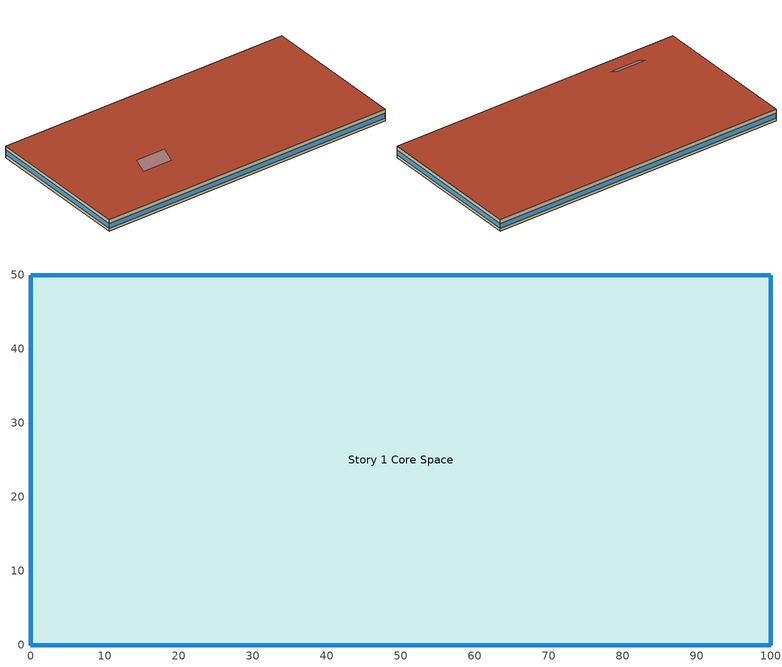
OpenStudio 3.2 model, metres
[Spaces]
Story 1 Core Space
 floor ground: 0,0 0,50 100,50 100,0 z0
 wall outside: 0,50 0,0 100,0 100,50 0,50 z0:4
 window: 100,0.03 100,49.97 / 0.03,0 99.97,0 / 99.97,50 0.03,50 / 0,49.97 0,0.03 z1:2.6
 roof outside: 100,0 100,50 0,50 0,0 z4
shading: 20,10,8 30,10,8 30,13.46,10 20,13.46,10
[Building]
Building 1: Space Type=Baseline Model Space Type; Default Construction Set=ASHRAE_189.1-2009_ClimateZone 4-5 (mdoff)_ConstSet
[SizingPeriod:DesignDay] Barometric Pressure {Pa}=98934; Sky Clearness=0; Rain Indicator=0; Snow Indicator=0; Day of Month=21; Daylight Saving Time Indicator=0; Humidity Indicating Type=Wetbulb; Dry-Bulb Temperature Range Modifier Type=DefaultMultipliers
Name | Maximum Dry-Bulb Temperature {C} | Daily Dry-Bulb Temperature Range {deltaC} | Humidity Indicating Conditions at Maximum Dry-Bulb | Wind Speed {m/s} | Wind Direction {deg} | Month | Day Type | Solar Model Indicator | ASHRAE Taub | ASHRAE Taud
Chicago Ohare Intl Ap Ann Htg 99.6% Condns DB | -20 | 0 | -20 | 4.9 | 270 | 1 | WinterDesignDay | ASHRAEClearSky
Chicago Ohare Intl Ap Ann Clg .4% Condns DB=>MWB | 33.3 | 10.5 | 23.7 | 5.2 | 230 | 7 | SummerDesignDay | ASHRAETau | 0.455 | 2.05
[DefaultConstructionSet]
ASHRAE_189.1-2009_ClimateZone 4-5 (mdoff)_ConstSet: Default Exterior Surface Constructions=ASHRAE_189.1-2009_ClimateZone 4-5 (mdoff)_Exterior_DefSurfCons; Default Interior Surface Constructions=000_Interior_DefSurfCons; Default Ground Contact Surface Constructions=000_Ground_DefSurfCons; Default Exterior SubSurface Constructions=ASHRAE_189.1-2009_ClimateZone 4-5 (mdoff)_Exterior_DefSubCons; Default Interior SubSurface Constructions=000_Interior_DefSubCons; Interior Partition Construction=000_Interior Partition
[DefaultSurfaceConstructions]
Name | Floor Construction | Wall Construction | Roof Ceiling Construction
ASHRAE_189.1-2009_ClimateZone 4-5 (mdoff)_Exterior_DefSurfCons | 000_ExtSlabCarpet_4in_ClimateZone 1-8 | ASHRAE_189.1-2009_ExtWall_SteelFrame_ClimateZone 4-8 | ASHRAE_189.1-2009_ExtRoof_IEAD_ClimateZone 2-5
000_Interior_DefSurfCons | 000_Interior Floor | 000_Interior Wall | 000_Interior Ceiling
000_Ground_DefSurfCons | 000_ExtSlabCarpet_4in_ClimateZone 1-8 | 000_ExtSlabCarpet_4in_ClimateZone 1-8 | 000_ExtSlabCarpet_4in_ClimateZone 1-8
[DefaultSubSurfaceConstructions] Glass Door Construction=000_Exterior Window; Skylight Construction=000_Exterior Window; Tubular Daylight Dome Construction=000_Interior Window; Tubular Daylight Diffuser Construction=000_Interior Window
Name | Fixed Window Construction | Operable Window Construction | Door Construction
ASHRAE_189.1-2009_ClimateZone 4-5 (mdoff)_Exterior_DefSubCons | ASHRAE_189.1-2009_ExtWindow_ClimateZone 4-5 | ASHRAE_189.1-2009_ExtWindow_ClimateZone 4-5 | 000_Exterior Door
000_Interior_DefSubCons | 000_Interior Window | 000_Interior Window | 000_Interior Door
[Construction]
000_Interior Partition; 000_Interior Door: 000_G05 25mm wood
000_ExtSlabCarpet_4in_ClimateZone 1-8: MAT-CC05 4 HW CONCRETE, CP02 CARPET PAD
ASHRAE_189.1-2009_ExtWall_SteelFrame_ClimateZone 4-8: MAT-SHEATH, Wall Insulation [39], 1/2IN Gypsum
ASHRAE_189.1-2009_ExtRoof_IEAD_ClimateZone 2-5: Roof Membrane, Roof Insulation [21], Metal Decking
000_Interior Floor: 000_F16 Acoustic tile, 000_F05 Ceiling air space resistance, 000_M11 100mm lightweight concrete
000_Interior Wall: 000_G01a 19mm gypsum board, 000_F04 Wall air space resistance, 000_G01a 19mm gypsum board
000_Interior Ceiling: 000_M11 100mm lightweight concrete, 000_F05 Ceiling air space resistance, 000_F16 Acoustic tile
ASHRAE_189.1-2009_ExtWindow_ClimateZone 4-5: Theoretical Glass [207]
000_Exterior Door: 000_F08 Metal surface, 000_I01 25mm insulation board
000_Exterior Window: 000_Clear 3mm, 000_Air 13mm, 000_Clear 3mm
000_Interior Window: 000_Clear 3mm
[Material]
Name | Roughness | Thickness {m} | Conductivity {W/m-K} | Density {kg/m3} | Specific Heat {J/kg-K} | Thermal Absorptance | Solar Absorptance | Visible Absorptance
000_G05 25mm wood | MediumSmooth | 0.0254 | 0.15 | 608 | 1630
MAT-CC05 4 HW CONCRETE | Rough | 0.1016 | 1.311 | 2240 | 836.8 | 0.9 | 0.7 | 0.7
Wall Insulation [39] | MediumRough | 0.1184 | 0.045 | 265 | 836.8 | 0.9 | 0.7 | 0.7
1/2IN Gypsum | Smooth | 0.0127 | 0.16 | 784.9 | 830 | 0.9 | 0.92 | 0.92
Roof Membrane | VeryRough | 0.0095 | 0.16 | 1121.29 | 1460 | 0.9 | 0.7 | 0.7
Roof Insulation [21] | MediumRough | 0.2105 | 0.049 | 265 | 836.8 | 0.9 | 0.7 | 0.7
Metal Decking | MediumSmooth | 0.0015 | 45.006 | 7680 | 418.4 | 0.9 | 0.7 | 0.3
000_F16 Acoustic tile | MediumSmooth | 0.0191 | 0.06 | 368 | 590
000_M11 100mm lightweight concrete | MediumRough | 0.1016 | 0.53 | 1280 | 840
000_G01a 19mm gypsum board | MediumSmooth | 0.019 | 0.16 | 800 | 1090
000_F08 Metal surface | Smooth | 0.0008 | 45.28 | 7824 | 500
000_I01 25mm insulation board | MediumRough | 0.0254 | 0.03 | 43 | 1210
[Material:NoMass] Thermal Absorptance=0.9; Solar Absorptance=0.7
Name | Roughness | Thermal Resistance | Visible Absorptance
CP02 CARPET PAD | VeryRough | 0.2165 | 0.8
MAT-SHEATH | Rough | 0.3626 | 0.7
[Material:AirGap]
Name | Thermal Resistance
000_F05 Ceiling air space resistance | 0.18
000_F04 Wall air space resistance | 0.15
[WindowMaterial:Glazing] Optical Data Type=SpectralAverage; Thickness=0.003; Infrared Transmittance at Normal Incidence=0
Name | Solar Transmittance at Normal Incidence | Front Side Solar Reflectance at Normal Incidence | Back Side Solar Reflectance at Normal Incidence | Visible Transmittance at Normal Incidence | Front Side Visible Reflectance at Normal Incidence | Back Side Visible Reflectance at Normal Incidence | Front Side Infrared Hemispherical Emissivity | Back Side Infrared Hemispherical Emissivity | Conductivity | Dirt Correction Factor for Solar and Visible Transmittance | Solar Diffusing
Theoretical Glass [207] | 0.3311 | 0.6189 | 0.6189 | 0.44 | 0.51 | 0.51 | 0.9 | 0.9 | 0.0133 | 1 | No
000_Clear 3mm | 0.837 | 0.075 | 0.075 | 0.898 | 0.081 | 0.081 | 0.84 | 0.84 | 0.9
[WindowMaterial:Gas]
000_Air 13mm: Gas Type=Air; Thickness=0.0127
[BuildingStory]
Story 1: Nominal Z Coordinate {m}=0; Nominal Floor to Floor Height {m}=4
[Space]
Story 1 Core Space: Building Story=Story 1; Thermal Zone=Story 1 Core Thermal Zone
[ThermalZone]
Story 1 Core Thermal Zone: Thermostat=Thermostat Setpoint Dual Setpoint 1; Use Ideal Air Loads=Yes
[Sizing:Zone]
Story 1 Core Thermal Zone: Zone Cooling Design Supply Air Temperature Input Method=SupplyAirTemperature; Zone Cooling Design Supply Air Temperature {C}=14; Zone Cooling Design Supply Air Temperature Difference {deltaC}=11.11; Zone Heating Design Supply Air Temperature Input Method=SupplyAirTemperature; Zone Heating Design Supply Air Temperature {C}=40; Zone Heating Design Supply Air Temperature Difference {deltaC}=11.11; Zone Cooling Design Supply Air Humidity Ratio {kg-H2O/kg-air}=0.0085; Zone Heating Design Supply Air Humidity Ratio {kg-H2O/kg-air}=0.008; Cooling Design Air Flow Method=DesignDay; Heating Design Air Flow Method=DesignDay; Account for Dedicated Outdoor Air System=No; Dedicated Outdoor Air System Control Strategy=NeutralSupplyAir; Dedicated Outdoor Air Low Setpoint Temperature for Design {C}=autosize; Dedicated Outdoor Air High Setpoint Temperature for Design {C}=autosize
[ThermostatSetpoint:DualSetpoint]
Thermostat Setpoint Dual Setpoint 1: Heating Setpoint Temperature Schedule=Heating Sch; Cooling Setpoint Temperature Schedule=Cooling Sch
[SpaceType]
Baseline Model Space Type: Default Schedule Set=Baseline Model Schedule Set; Design Specification Outdoor Air Object=Baseline Model OA
[DefaultScheduleSet]
Baseline Model Schedule Set: Number of People Schedule=Baseline Model People Lights and Equipment Schedule; People Activity Level Schedule=Baseline Model People Activity Schedule; Lighting Schedule=Baseline Model People Lights and Equipment Schedule; Electric Equipment Schedule=Baseline Model People Lights and Equipment Schedule; Infiltration Schedule=Baseline Model Infiltration Schedule
[DesignSpecification:OutdoorAir]
Baseline Model OA: Outdoor Air Method=Sum; Outdoor Air Flow per Person {m3/s-person}=0.00943895
[SpaceInfiltration:DesignFlowRate]
Baseline Model Infiltration: Space or SpaceType=Baseline Model Space Type; Design Flow Rate Calculation Method=Flow/ExteriorArea; Flow per Exterior Surface Area {m3/s-m2}=0.0003048
[People:Definition]
Baseline Model People Definition: Number of People Calculation Method=People/Area; People per Space Floor Area {person/m2}=0.0538196; Fraction Radiant=0.3
[People]
Baseline Model People: People Definition=Baseline Model People Definition; Space or SpaceType=Baseline Model Space Type; Multiplier=1
[Lights:Definition]
Baseline Model Lights Definition: Design Level Calculation Method=Watts/Area; Watts per Space Floor Area {W/m2}=10.7639
[Lights]
Baseline Model Lights: Lights Definition=Baseline Model Lights Definition; Space or SpaceType=Baseline Model Space Type; Fraction Replaceable=1
[ElectricEquipment:Definition]
Baseline Model Electric Equipment Definition: Design Level Calculation Method=Watts/Area; Watts per Space Floor Area {W/m2}=10.7639
[ElectricEquipment]
Baseline Model Electric Equipment: Electric Equipment Definition=Baseline Model Electric Equipment Definition; Space or SpaceType=Baseline Model Space Type
[PhotovoltaicPerformance:Sandia]
Aleo S16 165 [2007 (E)]: Active Area {m2}=1.378; Number of Cells in Series=50; Number of Cells in Parallel=1; Short Circuit Current {A}=7.9; Open Circuit Voltage {V}=30; Current at Maximum Power Point {A}=7.08; Voltage at Maximum Power Point {V}=23.3; Sandia Database Parameter aIsc {1/K}=0.0008; Sandia Database Parameter aImp {1/K}=-0.0003; Sandia Database Parameter c0=0.99; Sandia Database Parameter c1=0.01; Sandia Database Parameter BVoc0 {V/K}=-0.11; Sandia Database Parameter mBVoc {V/K}=0; Sandia Database Parameter BVmp0 {V/K}=-0.115; Sandia Database Parameter mBVmp {V/K}=0; Diode Factor=1.35; Sandia Database Parameter c2=-0.12; Sandia Database Parameter c3=-11.08; Sandia Database Parameter a0=0.924; Sandia Database Parameter a1=0.06749; Sandia Database Parameter a2=-0.012549; Sandia Database Parameter a3=0.0010049; Sandia Database Parameter a4=-2.8797e-05; Sandia Database Parameter b0=1; Sandia Database Parameter b1=-0.002438; Sandia Database Parameter b2=0.0003103; Sandia Database Parameter b3=-1.246e-05; Sandia Database Parameter b4=2.11e-07; Sandia Database Parameter b5=-1.36e-09; Sandia Database Parameter Delta(Tc) {deltaC}=3; Sandia Database Parameter fd=1; Sandia Database Parameter a=-3.56; Sandia Database Parameter b=-0.075; Sandia Database Parameter c4=0.995; Sandia Database Parameter c5=0.005; Sandia Database Parameter Ix0=7.8; Sandia Database Parameter Ixx0=4.92; Sandia Database Parameter c6=1.15; Sandia Database Parameter c7=-0.15
[Generator:Photovoltaic]
Generator Photovoltaic 1: Surface=Shading Surface 1; Module Performance=Aleo S16 165 [2007 (E)]; Number of Modules in Parallel=3; Number of Modules in Series=6; Rated Electric Power Output {W}=20000; Availability Schedule=Always On Discrete
[ElectricLoadCenter:Inverter:Simple]
Electric Load Center Inverter Simple 1: Availability Schedule=Always On Discrete; Radiative Fraction=0; Inverter Efficiency=1
[ElectricLoadCenter:Distribution]
PV ELCD: Generator Operation Scheme Type=Baseload; Demand Limit Scheme Purchased Electric Demand Limit {W}=0; Electrical Buss Type=DirectCurrentWithInverter; Inverter=Electric Load Center Inverter Simple 1
[Schedule:Ruleset]
Name | Default Day Schedule | Summer Design Day Schedule | Winter Design Day Schedule
Cooling Sch | Cooling Sch Default
Heating Sch | Heating Sch Default
Baseline Model Infiltration Schedule | Baseline Model Infiltration Schedule Schedule All Days | Baseline Model Infiltration Schedule Summer Design Day | Baseline Model Infiltration Schedule Winter Design Day
Baseline Model People Lights and Equipment Schedule | Baseline Model People Lights and Equipment Schedule Schedule Week Day | Baseline Model People Lights and Equipment Schedule Summer Design Day | Baseline Model People Lights and Equipment Schedule Winter Design Day
Baseline Model People Activity Schedule | Baseline Model People Activity Schedule Default
[Schedule:Day]
Cooling Sch Default: 24, 0, 26
Heating Sch Default: 24, 0, 19
Baseline Model Infiltration Schedule Schedule All Days: 6, 0, 1, 22, 0, 0.25, 24, 0, 1
Baseline Model Infiltration Schedule Winter Design Day; Baseline Model Infiltration Schedule Summer Design Day; Baseline Model People Lights and Equipment Schedule Summer Design Day: 24, 0, 1
Baseline Model People Lights and Equipment Schedule Schedule Week Day: 6, 0, 0, 7, 0, 0.1, 8, 0, 0.2, 12, 0, 0.95, 13, 0, 0.5, 17, 0, 0.95, 18, 0, 0.7, 20, 0, 0.4, 22, 0, 0.1, 24, 0, 0.05
Baseline Model People Lights and Equipment Schedule Winter Design Day; Baseline Model People Lights and Equipment Schedule Schedule Sunday: 24, 0, 0
Baseline Model People Lights and Equipment Schedule Saturday: 6, 0, 0, 8, 0, 0.1, 14, 0, 0.5, 17, 0, 0.1, 24, 0, 0
Baseline Model People Activity Schedule Default: 24, 0, 120
[Schedule:Rule] Schedule Ruleset=Baseline Model People Lights and Equipment Schedule
Name | Rule Order | Day Schedule | Apply Saturday | Apply Sunday
Baseline Model People Lights and Equipment Schedule Saturday Rule | 1 | Baseline Model People Lights and Equipment Schedule Saturday | Yes
Baseline Model People Lights and Equipment Schedule Sunday Rule | 0 | Baseline Model People Lights and Equipment Schedule Schedule Sunday |  | Yes
[Schedule:Constant]
Always On Discrete: Value=1
